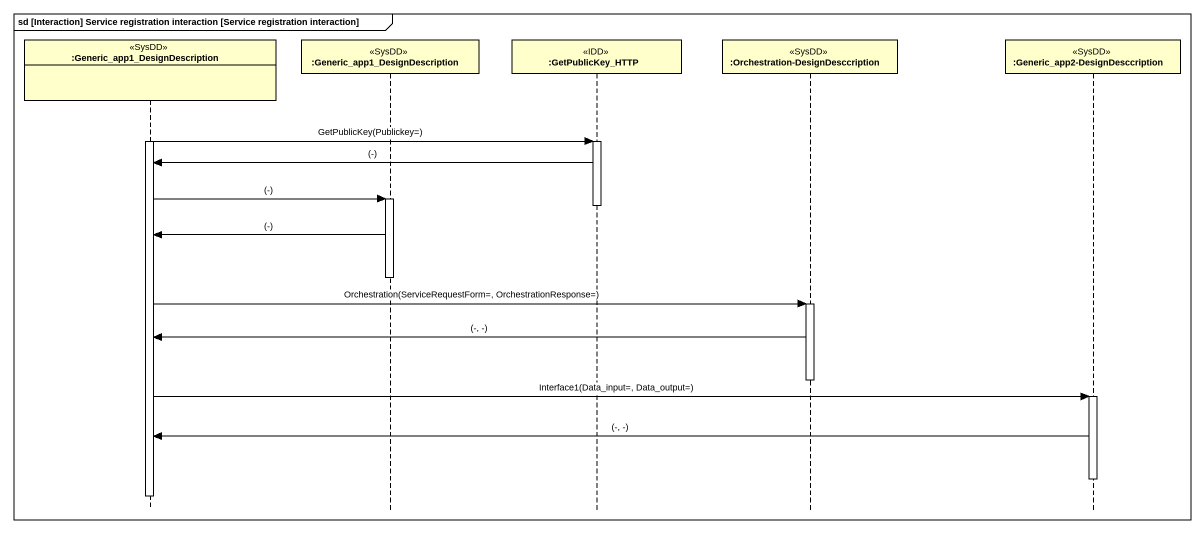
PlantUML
@startuml
mainframe sd [Interaction] Service registration interaction [Service registration interaction]
hide footbox
participant ":Generic_app1_DesignDescription" as Generic_app1 <<SysDD>>
participant ":Generic_app1_DesignDescription" as Generic_app1_2 <<SysDD>>
participant ":GetPublicKey_HTTP" as GetPublicKey_HTTP <<IDD>>
participant ":Orchestration-DesignDesccription" as Orchestration <<SysDD>>
participant ":Generic_app2-DesignDesccription" as Generic_app2 <<SysDD>>

activate Generic_app1
Generic_app1 -> GetPublicKey_HTTP : GetPublicKey(Publickey=)
activate GetPublicKey_HTTP
GetPublicKey_HTTP -> Generic_app1 : (-)
Generic_app1 -> Generic_app1_2 : (-)
activate Generic_app1_2
deactivate GetPublicKey_HTTP
Generic_app1_2 -> Generic_app1 : (-)
deactivate Generic_app1_2
Generic_app1 -> Orchestration : Orchestration(ServiceRequestForm=, OrchestrationResponse=)
activate Orchestration
Orchestration -> Generic_app1 : (-, -)
deactivate Orchestration
Generic_app1 -> Generic_app2 : Interface1(Data_input=, Data_output=)
activate Generic_app2
Generic_app2 -> Generic_app1 : (-, -)
deactivate Generic_app2
deactivate Generic_app1
@enduml
